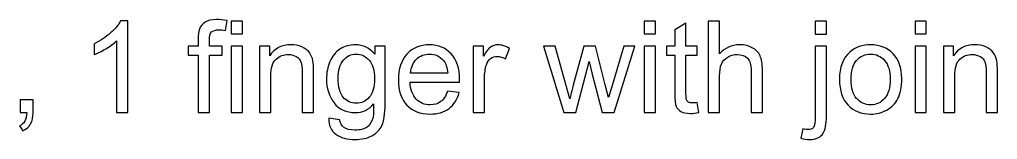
# Model space of a CAD drawing. Header units: millimetres. Extents: x -819 to 558, y -342 to 336.
# Drawn here: x -635.6 to -538.7, y 217.9 to 229.8 of the extents above; entities that cross this region are included whole.
import ezdxf

# ---------------------------------------------------------------- set-up
doc = ezdxf.new("R2010")
doc.units = ezdxf.units.MM
doc.header["$MEASUREMENT"] = 0
doc.layers.add('#Layer 1', color=7, linetype='Continuous')

msp = doc.modelspace()

# ---------------------------------------------------------------- linework, layer by layer
at = {"layer": '#Layer 1', "color": 250}
for points, knots in [([(-624.9094, 220.558), (-624.9094, 220.558), (-626.0249, 220.558), (-626.0249, 220.558), (-626.0249, 220.558), (-626.0249, 220.558), (-626.0249, 227.67), (-626.0249, 227.67), (-626.0249, 227.67), (-626.2937, 227.4139), (-626.6451, 227.1578), (-627.0811, 226.9017), (-627.0811, 226.9017), (-627.5193, 226.6455), (-627.9109, 226.4529), (-628.258, 226.3259), (-628.258, 226.3259), (-628.258, 226.3259), (-628.258, 227.4033), (-628.258, 227.4033), (-628.258, 227.4033), (-627.6336, 227.6975), (-627.0875, 228.0531), (-626.6197, 228.4701), (-626.6197, 228.4701), (-626.154, 228.8892), (-625.8217, 229.2935), (-625.627, 229.6872), (-625.627, 229.6872), (-625.627, 229.6872), (-624.9094, 229.6872), (-624.9094, 229.6872), (-624.9094, 229.6872), (-624.9094, 229.6872), (-624.9094, 220.558), (-624.9094, 220.558)], [0, 0, 0, 0, 0.1111111, 0.1111111, 0.1111111, 0.1111111, 0.2222222, 0.2222222, 0.2222222, 0.2222222, 0.3333333, 0.3333333, 0.3333333, 0.3333333, 0.4444444, 0.4444444, 0.4444444, 0.4444444, 0.5555556, 0.5555556, 0.5555556, 0.5555556, 0.6666667, 0.6666667, 0.6666667, 0.6666667, 0.7777778, 0.7777778, 0.7777778, 0.7777778, 0.8888889, 0.8888889, 0.8888889, 0.8888889, 1, 1, 1, 1]), ([(-617.9456, 220.558), (-617.9456, 220.558), (-617.9456, 226.2751), (-617.9456, 226.2751), (-617.9456, 226.2751), (-617.9456, 226.2751), (-618.9299, 226.2751), (-618.9299, 226.2751), (-618.9299, 226.2751), (-618.9299, 226.2751), (-618.9299, 227.143), (-618.9299, 227.143), (-618.9299, 227.143), (-618.9299, 227.143), (-617.9456, 227.143), (-617.9456, 227.143), (-617.9456, 227.143), (-617.9456, 227.143), (-617.9456, 227.8436), (-617.9456, 227.8436), (-617.9456, 227.8436), (-617.9456, 228.286), (-617.9054, 228.6162), (-617.8271, 228.8299), (-617.8271, 228.8299), (-617.7191, 229.1199), (-617.5307, 229.3549), (-617.2598, 229.5348), (-617.2598, 229.5348), (-616.9889, 229.7147), (-616.61, 229.8036), (-616.121, 229.8036), (-616.121, 229.8036), (-615.8078, 229.8036), (-615.4606, 229.7676), (-615.0796, 229.6914), (-615.0796, 229.6914), (-615.0796, 229.6914), (-615.2469, 228.7178), (-615.2469, 228.7178), (-615.2469, 228.7178), (-615.4776, 228.7601), (-615.6977, 228.7813), (-615.9051, 228.7813), (-615.9051, 228.7813), (-616.2438, 228.7813), (-616.483, 228.7093), (-616.6227, 228.5632), (-616.6227, 228.5632), (-616.7645, 228.4193), (-616.8344, 228.1484), (-616.8344, 227.7504), (-616.8344, 227.7504), (-616.8344, 227.7504), (-616.8344, 227.143), (-616.8344, 227.143), (-616.8344, 227.143), (-616.8344, 227.143), (-615.5517, 227.143), (-615.5517, 227.143), (-615.5517, 227.143), (-615.5517, 227.143), (-615.5517, 226.2751), (-615.5517, 226.2751), (-615.5517, 226.2751), (-615.5517, 226.2751), (-616.8344, 226.2751), (-616.8344, 226.2751), (-616.8344, 226.2751), (-616.8344, 226.2751), (-616.8344, 220.558), (-616.8344, 220.558), (-616.8344, 220.558), (-616.8344, 220.558), (-617.9456, 220.558), (-617.9456, 220.558)], [0, 0, 0, 0, 0.0526316, 0.0526316, 0.0526316, 0.0526316, 0.1052632, 0.1052632, 0.1052632, 0.1052632, 0.1578947, 0.1578947, 0.1578947, 0.1578947, 0.2105263, 0.2105263, 0.2105263, 0.2105263, 0.2631579, 0.2631579, 0.2631579, 0.2631579, 0.3157895, 0.3157895, 0.3157895, 0.3157895, 0.3684211, 0.3684211, 0.3684211, 0.3684211, 0.4210526, 0.4210526, 0.4210526, 0.4210526, 0.4736842, 0.4736842, 0.4736842, 0.4736842, 0.5263158, 0.5263158, 0.5263158, 0.5263158, 0.5789474, 0.5789474, 0.5789474, 0.5789474, 0.6315789, 0.6315789, 0.6315789, 0.6315789, 0.6842105, 0.6842105, 0.6842105, 0.6842105, 0.7368421, 0.7368421, 0.7368421, 0.7368421, 0.7894737, 0.7894737, 0.7894737, 0.7894737, 0.8421053, 0.8421053, 0.8421053, 0.8421053, 0.8947368, 0.8947368, 0.8947368, 0.8947368, 0.9473684, 0.9473684, 0.9473684, 0.9473684, 1, 1, 1, 1]), ([(-614.6775, 228.3643), (-614.6775, 228.3643), (-614.6775, 229.6491), (-614.6775, 229.6491), (-614.6775, 229.6491), (-614.6775, 229.6491), (-613.5599, 229.6491), (-613.5599, 229.6491), (-613.5599, 229.6491), (-613.5599, 229.6491), (-613.5599, 228.3643), (-613.5599, 228.3643), (-613.5599, 228.3643), (-613.5599, 228.3643), (-614.6775, 228.3643), (-614.6775, 228.3643)], [0, 0, 0, 0, 0.25, 0.25, 0.25, 0.25, 0.5, 0.5, 0.5, 0.5, 0.75, 0.75, 0.75, 0.75, 1, 1, 1, 1]), ([(-573.737, 228.3643), (-573.737, 228.3643), (-573.737, 229.6491), (-573.737, 229.6491), (-573.737, 229.6491), (-573.737, 229.6491), (-572.6194, 229.6491), (-572.6194, 229.6491), (-572.6194, 229.6491), (-572.6194, 229.6491), (-572.6194, 228.3643), (-572.6194, 228.3643), (-572.6194, 228.3643), (-572.6194, 228.3643), (-573.737, 228.3643), (-573.737, 228.3643)], [0, 0, 0, 0, 0.25, 0.25, 0.25, 0.25, 0.5, 0.5, 0.5, 0.5, 0.75, 0.75, 0.75, 0.75, 1, 1, 1, 1]), ([(-568.4834, 221.5571), (-568.4834, 221.5571), (-568.3225, 220.5707), (-568.3225, 220.5707), (-568.3225, 220.5707), (-568.6358, 220.5051), (-568.9173, 220.4712), (-569.165, 220.4712), (-569.165, 220.4712), (-569.5714, 220.4712), (-569.8846, 220.5347), (-570.109, 220.6638), (-570.109, 220.6638), (-570.3313, 220.7908), (-570.4879, 220.9602), (-570.5789, 221.1697), (-570.5789, 221.1697), (-570.6699, 221.3772), (-570.7165, 221.8174), (-570.7165, 222.4863), (-570.7165, 222.4863), (-570.7165, 222.4863), (-570.7165, 226.2751), (-570.7165, 226.2751), (-570.7165, 226.2751), (-570.7165, 226.2751), (-571.5356, 226.2751), (-571.5356, 226.2751), (-571.5356, 226.2751), (-571.5356, 226.2751), (-571.5356, 227.143), (-571.5356, 227.143), (-571.5356, 227.143), (-571.5356, 227.143), (-570.7165, 227.143), (-570.7165, 227.143), (-570.7165, 227.143), (-570.7165, 227.143), (-570.7165, 228.7749), (-570.7165, 228.7749), (-570.7165, 228.7749), (-570.7165, 228.7749), (-569.6052, 229.4438), (-569.6052, 229.4438), (-569.6052, 229.4438), (-569.6052, 229.4438), (-569.6052, 227.143), (-569.6052, 227.143), (-569.6052, 227.143), (-569.6052, 227.143), (-568.4834, 227.143), (-568.4834, 227.143), (-568.4834, 227.143), (-568.4834, 227.143), (-568.4834, 226.2751), (-568.4834, 226.2751), (-568.4834, 226.2751), (-568.4834, 226.2751), (-569.6052, 226.2751), (-569.6052, 226.2751), (-569.6052, 226.2751), (-569.6052, 226.2751), (-569.6052, 222.4249), (-569.6052, 222.4249), (-569.6052, 222.4249), (-569.6052, 222.1053), (-569.5862, 221.9021), (-569.5481, 221.8111), (-569.5481, 221.8111), (-569.5079, 221.7201), (-569.4444, 221.6481), (-569.3555, 221.5931), (-569.3555, 221.5931), (-569.2666, 221.5401), (-569.1396, 221.5126), (-568.9745, 221.5126), (-568.9745, 221.5126), (-568.8496, 221.5126), (-568.6866, 221.5274), (-568.4834, 221.5571)], [0, 0, 0, 0, 0.05, 0.05, 0.05, 0.05, 0.1, 0.1, 0.1, 0.1, 0.15, 0.15, 0.15, 0.15, 0.2, 0.2, 0.2, 0.2, 0.25, 0.25, 0.25, 0.25, 0.3, 0.3, 0.3, 0.3, 0.35, 0.35, 0.35, 0.35, 0.4, 0.4, 0.4, 0.4, 0.45, 0.45, 0.45, 0.45, 0.5, 0.5, 0.5, 0.5, 0.55, 0.55, 0.55, 0.55, 0.6, 0.6, 0.6, 0.6, 0.65, 0.65, 0.65, 0.65, 0.7, 0.7, 0.7, 0.7, 0.75, 0.75, 0.75, 0.75, 0.8, 0.8, 0.8, 0.8, 0.85, 0.85, 0.85, 0.85, 0.9, 0.9, 0.9, 0.9, 0.95, 0.95, 0.95, 0.95, 1, 1, 1, 1]), ([(-567.3912, 220.558), (-567.3912, 220.558), (-567.3912, 229.6491), (-567.3912, 229.6491), (-567.3912, 229.6491), (-567.3912, 229.6491), (-566.2757, 229.6491), (-566.2757, 229.6491), (-566.2757, 229.6491), (-566.2757, 229.6491), (-566.2757, 226.3873), (-566.2757, 226.3873), (-566.2757, 226.3873), (-565.755, 226.9906), (-565.0967, 227.2932), (-564.303, 227.2932), (-564.303, 227.2932), (-563.8161, 227.2932), (-563.3928, 227.1959), (-563.033, 227.0033), (-563.033, 227.0033), (-562.6731, 226.8128), (-562.4149, 226.5461), (-562.2604, 226.2074), (-562.2604, 226.2074), (-562.1059, 225.8687), (-562.0276, 225.3755), (-562.0276, 224.7321), (-562.0276, 224.7321), (-562.0276, 224.7321), (-562.0276, 220.558), (-562.0276, 220.558), (-562.0276, 220.558), (-562.0276, 220.558), (-563.1452, 220.558), (-563.1452, 220.558), (-563.1452, 220.558), (-563.1452, 220.558), (-563.1452, 224.7321), (-563.1452, 224.7321), (-563.1452, 224.7321), (-563.1452, 225.2888), (-563.2658, 225.6952), (-563.5071, 225.9492), (-563.5071, 225.9492), (-563.7484, 226.2032), (-564.0913, 226.3323), (-564.5337, 226.3323), (-564.5337, 226.3323), (-564.8639, 226.3323), (-565.175, 226.2455), (-565.4671, 226.074), (-565.4671, 226.074), (-565.7592, 225.9026), (-565.9667, 225.6698), (-566.0894, 225.3755), (-566.0894, 225.3755), (-566.2143, 225.0834), (-566.2757, 224.677), (-566.2757, 224.1606), (-566.2757, 224.1606), (-566.2757, 224.1606), (-566.2757, 220.558), (-566.2757, 220.558), (-566.2757, 220.558), (-566.2757, 220.558), (-567.3912, 220.558), (-567.3912, 220.558)], [0, 0, 0, 0, 0.0588235, 0.0588235, 0.0588235, 0.0588235, 0.1176471, 0.1176471, 0.1176471, 0.1176471, 0.1764706, 0.1764706, 0.1764706, 0.1764706, 0.2352941, 0.2352941, 0.2352941, 0.2352941, 0.2941176, 0.2941176, 0.2941176, 0.2941176, 0.3529412, 0.3529412, 0.3529412, 0.3529412, 0.4117647, 0.4117647, 0.4117647, 0.4117647, 0.4705882, 0.4705882, 0.4705882, 0.4705882, 0.5294118, 0.5294118, 0.5294118, 0.5294118, 0.5882353, 0.5882353, 0.5882353, 0.5882353, 0.6470588, 0.6470588, 0.6470588, 0.6470588, 0.7058824, 0.7058824, 0.7058824, 0.7058824, 0.7647059, 0.7647059, 0.7647059, 0.7647059, 0.8235294, 0.8235294, 0.8235294, 0.8235294, 0.8823529, 0.8823529, 0.8823529, 0.8823529, 0.9411765, 0.9411765, 0.9411765, 0.9411765, 1, 1, 1, 1]), ([(-556.8057, 228.3537), (-556.8057, 228.3537), (-556.8057, 229.6491), (-556.8057, 229.6491), (-556.8057, 229.6491), (-556.8057, 229.6491), (-555.6903, 229.6491), (-555.6903, 229.6491), (-555.6903, 229.6491), (-555.6903, 229.6491), (-555.6903, 228.3537), (-555.6903, 228.3537), (-555.6903, 228.3537), (-555.6903, 228.3537), (-556.8057, 228.3537), (-556.8057, 228.3537)], [0, 0, 0, 0, 0.25, 0.25, 0.25, 0.25, 0.5, 0.5, 0.5, 0.5, 0.75, 0.75, 0.75, 0.75, 1, 1, 1, 1]), ([(-546.9104, 228.3643), (-546.9104, 228.3643), (-546.9104, 229.6491), (-546.9104, 229.6491), (-546.9104, 229.6491), (-546.9104, 229.6491), (-545.7928, 229.6491), (-545.7928, 229.6491), (-545.7928, 229.6491), (-545.7928, 229.6491), (-545.7928, 228.3643), (-545.7928, 228.3643), (-545.7928, 228.3643), (-545.7928, 228.3643), (-546.9104, 228.3643), (-546.9104, 228.3643)], [0, 0, 0, 0, 0.25, 0.25, 0.25, 0.25, 0.5, 0.5, 0.5, 0.5, 0.75, 0.75, 0.75, 0.75, 1, 1, 1, 1]), ([(-614.6775, 220.558), (-614.6775, 220.558), (-614.6775, 227.143), (-614.6775, 227.143), (-614.6775, 227.143), (-614.6775, 227.143), (-613.5599, 227.143), (-613.5599, 227.143), (-613.5599, 227.143), (-613.5599, 227.143), (-613.5599, 220.558), (-613.5599, 220.558), (-613.5599, 220.558), (-613.5599, 220.558), (-614.6775, 220.558), (-614.6775, 220.558)], [0, 0, 0, 0, 0.25, 0.25, 0.25, 0.25, 0.5, 0.5, 0.5, 0.5, 0.75, 0.75, 0.75, 0.75, 1, 1, 1, 1]), ([(-611.8602, 220.558), (-611.8602, 220.558), (-611.8602, 227.143), (-611.8602, 227.143), (-611.8602, 227.143), (-611.8602, 227.143), (-610.8569, 227.143), (-610.8569, 227.143), (-610.8569, 227.143), (-610.8569, 227.143), (-610.8569, 226.2074), (-610.8569, 226.2074), (-610.8569, 226.2074), (-610.3722, 226.9313), (-609.6737, 227.2932), (-608.7614, 227.2932), (-608.7614, 227.2932), (-608.3635, 227.2932), (-607.9994, 227.2213), (-607.6671, 227.0795), (-607.6671, 227.0795), (-607.3326, 226.9355), (-607.085, 226.7493), (-606.9199, 226.5164), (-606.9199, 226.5164), (-606.7527, 226.2857), (-606.6384, 226.0105), (-606.5706, 225.693), (-606.5706, 225.693), (-606.5304, 225.4856), (-606.5093, 225.1237), (-606.5093, 224.6072), (-606.5093, 224.6072), (-606.5093, 224.6072), (-606.5093, 220.558), (-606.5093, 220.558), (-606.5093, 220.558), (-606.5093, 220.558), (-607.6269, 220.558), (-607.6269, 220.558), (-607.6269, 220.558), (-607.6269, 220.558), (-607.6269, 224.5649), (-607.6269, 224.5649), (-607.6269, 224.5649), (-607.6269, 225.0178), (-607.6692, 225.3586), (-607.756, 225.5851), (-607.756, 225.5851), (-607.8428, 225.8095), (-607.9973, 225.9894), (-608.2174, 226.1227), (-608.2174, 226.1227), (-608.4397, 226.2582), (-608.6979, 226.3259), (-608.9963, 226.3259), (-608.9963, 226.3259), (-609.4726, 226.3259), (-609.8811, 226.1735), (-610.2282, 225.873), (-610.2282, 225.873), (-610.5733, 225.5703), (-610.7447, 224.9988), (-610.7447, 224.1542), (-610.7447, 224.1542), (-610.7447, 224.1542), (-610.7447, 220.558), (-610.7447, 220.558), (-610.7447, 220.558), (-610.7447, 220.558), (-611.8602, 220.558), (-611.8602, 220.558)], [0, 0, 0, 0, 0.0555556, 0.0555556, 0.0555556, 0.0555556, 0.1111111, 0.1111111, 0.1111111, 0.1111111, 0.1666667, 0.1666667, 0.1666667, 0.1666667, 0.2222222, 0.2222222, 0.2222222, 0.2222222, 0.2777778, 0.2777778, 0.2777778, 0.2777778, 0.3333333, 0.3333333, 0.3333333, 0.3333333, 0.3888889, 0.3888889, 0.3888889, 0.3888889, 0.4444444, 0.4444444, 0.4444444, 0.4444444, 0.5, 0.5, 0.5, 0.5, 0.5555556, 0.5555556, 0.5555556, 0.5555556, 0.6111111, 0.6111111, 0.6111111, 0.6111111, 0.6666667, 0.6666667, 0.6666667, 0.6666667, 0.7222222, 0.7222222, 0.7222222, 0.7222222, 0.7777778, 0.7777778, 0.7777778, 0.7777778, 0.8333333, 0.8333333, 0.8333333, 0.8333333, 0.8888889, 0.8888889, 0.8888889, 0.8888889, 0.9444444, 0.9444444, 0.9444444, 0.9444444, 1, 1, 1, 1]), ([(-605.0022, 220.0119), (-605.0022, 220.0119), (-603.9164, 219.851), (-603.9164, 219.851), (-603.9164, 219.851), (-603.8719, 219.5166), (-603.7449, 219.2732), (-603.5396, 219.1187), (-603.5396, 219.1187), (-603.2623, 218.9133), (-602.8834, 218.8096), (-602.4051, 218.8096), (-602.4051, 218.8096), (-601.8865, 218.8096), (-601.4885, 218.9133), (-601.207, 219.1187), (-601.207, 219.1187), (-600.9255, 219.3261), (-600.7371, 219.6161), (-600.6376, 219.9865), (-600.6376, 219.9865), (-600.5784, 220.2151), (-600.553, 220.6914), (-600.5572, 221.4195), (-600.5572, 221.4195), (-601.044, 220.8459), (-601.6515, 220.558), (-602.3797, 220.558), (-602.3797, 220.558), (-603.2856, 220.558), (-603.9862, 220.884), (-604.4815, 221.538), (-604.4815, 221.538), (-604.9768, 222.19), (-605.2266, 222.9752), (-605.2266, 223.8875), (-605.2266, 223.8875), (-605.2266, 224.5162), (-605.1123, 225.0961), (-604.8858, 225.6274), (-604.8858, 225.6274), (-604.6572, 226.1587), (-604.327, 226.5693), (-603.8952, 226.8593), (-603.8952, 226.8593), (-603.4634, 227.1472), (-602.9554, 227.2932), (-602.3733, 227.2932), (-602.3733, 227.2932), (-601.5965, 227.2932), (-600.9551, 226.9779), (-600.4514, 226.3492), (-600.4514, 226.3492), (-600.4514, 226.3492), (-600.4514, 227.143), (-600.4514, 227.143), (-600.4514, 227.143), (-600.4514, 227.143), (-599.4206, 227.143), (-599.4206, 227.143), (-599.4206, 227.143), (-599.4206, 227.143), (-599.4206, 221.4512), (-599.4206, 221.4512), (-599.4206, 221.4512), (-599.4206, 220.4268), (-599.5264, 219.6986), (-599.7338, 219.2711), (-599.7338, 219.2711), (-599.9434, 218.8435), (-600.2736, 218.5048), (-600.7265, 218.2572), (-600.7265, 218.2572), (-601.1795, 218.0095), (-601.7362, 217.8846), (-602.3987, 217.8846), (-602.3987, 217.8846), (-603.184, 217.8846), (-603.819, 218.0624), (-604.3016, 218.4159), (-604.3016, 218.4159), (-604.7863, 218.7694), (-605.0191, 219.3007), (-605.0022, 220.0119)], [0, 0, 0, 0, 0.047619, 0.047619, 0.047619, 0.047619, 0.0952381, 0.0952381, 0.0952381, 0.0952381, 0.1428571, 0.1428571, 0.1428571, 0.1428571, 0.1904762, 0.1904762, 0.1904762, 0.1904762, 0.2380952, 0.2380952, 0.2380952, 0.2380952, 0.2857143, 0.2857143, 0.2857143, 0.2857143, 0.3333333, 0.3333333, 0.3333333, 0.3333333, 0.3809524, 0.3809524, 0.3809524, 0.3809524, 0.4285714, 0.4285714, 0.4285714, 0.4285714, 0.4761905, 0.4761905, 0.4761905, 0.4761905, 0.5238095, 0.5238095, 0.5238095, 0.5238095, 0.5714286, 0.5714286, 0.5714286, 0.5714286, 0.6190476, 0.6190476, 0.6190476, 0.6190476, 0.6666667, 0.6666667, 0.6666667, 0.6666667, 0.7142857, 0.7142857, 0.7142857, 0.7142857, 0.7619048, 0.7619048, 0.7619048, 0.7619048, 0.8095238, 0.8095238, 0.8095238, 0.8095238, 0.8571429, 0.8571429, 0.8571429, 0.8571429, 0.9047619, 0.9047619, 0.9047619, 0.9047619, 0.952381, 0.952381, 0.952381, 0.952381, 1, 1, 1, 1]), ([(-593.2272, 222.6789), (-593.2272, 222.6789), (-592.0736, 222.5371), (-592.0736, 222.5371), (-592.0736, 222.5371), (-592.2557, 221.8619), (-592.5922, 221.3391), (-593.0833, 220.9665), (-593.0833, 220.9665), (-593.5765, 220.5961), (-594.2051, 220.4098), (-594.9692, 220.4098), (-594.9692, 220.4098), (-595.9323, 220.4098), (-596.6964, 220.7062), (-597.2595, 221.2988), (-597.2595, 221.2988), (-597.8246, 221.8915), (-598.1061, 222.7234), (-598.1061, 223.7944), (-598.1061, 223.7944), (-598.1061, 224.9035), (-597.8204, 225.7629), (-597.251, 226.3746), (-597.251, 226.3746), (-596.6795, 226.9863), (-595.9408, 227.2932), (-595.0306, 227.2932), (-595.0306, 227.2932), (-594.1501, 227.2932), (-593.4304, 226.9927), (-592.8737, 226.3937), (-592.8737, 226.3937), (-592.3149, 225.7946), (-592.0355, 224.9501), (-592.0355, 223.8642), (-592.0355, 223.8642), (-592.0355, 223.7965), (-592.0376, 223.697), (-592.0419, 223.5658), (-592.0419, 223.5658), (-592.0419, 223.5658), (-596.9525, 223.5658), (-596.9525, 223.5658), (-596.9525, 223.5658), (-596.9123, 222.8419), (-596.707, 222.2873), (-596.3387, 221.9042), (-596.3387, 221.9042), (-595.9704, 221.519), (-595.5132, 221.3264), (-594.9629, 221.3264), (-594.9629, 221.3264), (-594.5544, 221.3264), (-594.2051, 221.4343), (-593.9151, 221.6502), (-593.9151, 221.6502), (-593.6251, 221.864), (-593.3965, 222.2069), (-593.2272, 222.6789)], [0, 0, 0, 0, 0.0666667, 0.0666667, 0.0666667, 0.0666667, 0.1333333, 0.1333333, 0.1333333, 0.1333333, 0.2, 0.2, 0.2, 0.2, 0.2666667, 0.2666667, 0.2666667, 0.2666667, 0.3333333, 0.3333333, 0.3333333, 0.3333333, 0.4, 0.4, 0.4, 0.4, 0.4666667, 0.4666667, 0.4666667, 0.4666667, 0.5333333, 0.5333333, 0.5333333, 0.5333333, 0.6, 0.6, 0.6, 0.6, 0.6666667, 0.6666667, 0.6666667, 0.6666667, 0.7333333, 0.7333333, 0.7333333, 0.7333333, 0.8, 0.8, 0.8, 0.8, 0.8666667, 0.8666667, 0.8666667, 0.8666667, 0.9333333, 0.9333333, 0.9333333, 0.9333333, 1, 1, 1, 1]), ([(-590.683, 220.558), (-590.683, 220.558), (-590.683, 227.143), (-590.683, 227.143), (-590.683, 227.143), (-590.683, 227.143), (-589.6797, 227.143), (-589.6797, 227.143), (-589.6797, 227.143), (-589.6797, 227.143), (-589.6797, 226.146), (-589.6797, 226.146), (-589.6797, 226.146), (-589.4236, 226.6117), (-589.1865, 226.9207), (-588.9685, 227.0689), (-588.9685, 227.0689), (-588.7526, 227.217), (-588.5134, 227.2932), (-588.2531, 227.2932), (-588.2531, 227.2932), (-587.8763, 227.2932), (-587.4953, 227.1726), (-587.1058, 226.9334), (-587.1058, 226.9334), (-587.1058, 226.9334), (-587.4911, 225.8962), (-587.4911, 225.8962), (-587.4911, 225.8962), (-587.762, 226.0592), (-588.035, 226.1397), (-588.3081, 226.1397), (-588.3081, 226.1397), (-588.5536, 226.1397), (-588.7716, 226.0656), (-588.9664, 225.9195), (-588.9664, 225.9195), (-589.1611, 225.7714), (-589.2987, 225.5682), (-589.3812, 225.3078), (-589.3812, 225.3078), (-589.5061, 224.912), (-589.5675, 224.4781), (-589.5675, 224.0061), (-589.5675, 224.0061), (-589.5675, 224.0061), (-589.5675, 220.558), (-589.5675, 220.558), (-589.5675, 220.558), (-589.5675, 220.558), (-590.683, 220.558), (-590.683, 220.558)], [0, 0, 0, 0, 0.0769231, 0.0769231, 0.0769231, 0.0769231, 0.1538462, 0.1538462, 0.1538462, 0.1538462, 0.2307692, 0.2307692, 0.2307692, 0.2307692, 0.3076923, 0.3076923, 0.3076923, 0.3076923, 0.3846154, 0.3846154, 0.3846154, 0.3846154, 0.4615385, 0.4615385, 0.4615385, 0.4615385, 0.5384615, 0.5384615, 0.5384615, 0.5384615, 0.6153846, 0.6153846, 0.6153846, 0.6153846, 0.6923077, 0.6923077, 0.6923077, 0.6923077, 0.7692308, 0.7692308, 0.7692308, 0.7692308, 0.8461538, 0.8461538, 0.8461538, 0.8461538, 0.9230769, 0.9230769, 0.9230769, 0.9230769, 1, 1, 1, 1]), ([(-581.6977, 220.558), (-581.6977, 220.558), (-583.7128, 227.143), (-583.7128, 227.143), (-583.7128, 227.143), (-583.7128, 227.143), (-582.5592, 227.143), (-582.5592, 227.143), (-582.5592, 227.143), (-582.5592, 227.143), (-581.5115, 223.3414), (-581.5115, 223.3414), (-581.5115, 223.3414), (-581.5115, 223.3414), (-581.122, 221.9275), (-581.122, 221.9275), (-581.122, 221.9275), (-581.1051, 221.9995), (-580.9908, 222.4524), (-580.7812, 223.2864), (-580.7812, 223.2864), (-580.7812, 223.2864), (-579.7335, 227.143), (-579.7335, 227.143), (-579.7335, 227.143), (-579.7335, 227.143), (-578.5862, 227.143), (-578.5862, 227.143), (-578.5862, 227.143), (-578.5862, 227.143), (-577.5999, 223.3245), (-577.5999, 223.3245), (-577.5999, 223.3245), (-577.5999, 223.3245), (-577.2697, 222.0651), (-577.2697, 222.0651), (-577.2697, 222.0651), (-577.2697, 222.0651), (-576.8929, 223.3372), (-576.8929, 223.3372), (-576.8929, 223.3372), (-576.8929, 223.3372), (-575.7647, 227.143), (-575.7647, 227.143), (-575.7647, 227.143), (-575.7647, 227.143), (-574.6789, 227.143), (-574.6789, 227.143), (-574.6789, 227.143), (-574.6789, 227.143), (-576.7384, 220.558), (-576.7384, 220.558), (-576.7384, 220.558), (-576.7384, 220.558), (-577.8962, 220.558), (-577.8962, 220.558), (-577.8962, 220.558), (-577.8962, 220.558), (-578.9439, 224.5014), (-578.9439, 224.5014), (-578.9439, 224.5014), (-578.9439, 224.5014), (-579.2001, 225.6253), (-579.2001, 225.6253), (-579.2001, 225.6253), (-579.2001, 225.6253), (-580.5314, 220.558), (-580.5314, 220.558), (-580.5314, 220.558), (-580.5314, 220.558), (-581.6977, 220.558), (-581.6977, 220.558)], [0, 0, 0, 0, 0.0555556, 0.0555556, 0.0555556, 0.0555556, 0.1111111, 0.1111111, 0.1111111, 0.1111111, 0.1666667, 0.1666667, 0.1666667, 0.1666667, 0.2222222, 0.2222222, 0.2222222, 0.2222222, 0.2777778, 0.2777778, 0.2777778, 0.2777778, 0.3333333, 0.3333333, 0.3333333, 0.3333333, 0.3888889, 0.3888889, 0.3888889, 0.3888889, 0.4444444, 0.4444444, 0.4444444, 0.4444444, 0.5, 0.5, 0.5, 0.5, 0.5555556, 0.5555556, 0.5555556, 0.5555556, 0.6111111, 0.6111111, 0.6111111, 0.6111111, 0.6666667, 0.6666667, 0.6666667, 0.6666667, 0.7222222, 0.7222222, 0.7222222, 0.7222222, 0.7777778, 0.7777778, 0.7777778, 0.7777778, 0.8333333, 0.8333333, 0.8333333, 0.8333333, 0.8888889, 0.8888889, 0.8888889, 0.8888889, 0.9444444, 0.9444444, 0.9444444, 0.9444444, 1, 1, 1, 1]), ([(-573.737, 220.558), (-573.737, 220.558), (-573.737, 227.143), (-573.737, 227.143), (-573.737, 227.143), (-573.737, 227.143), (-572.6194, 227.143), (-572.6194, 227.143), (-572.6194, 227.143), (-572.6194, 227.143), (-572.6194, 220.558), (-572.6194, 220.558), (-572.6194, 220.558), (-572.6194, 220.558), (-573.737, 220.558), (-573.737, 220.558)], [0, 0, 0, 0, 0.25, 0.25, 0.25, 0.25, 0.5, 0.5, 0.5, 0.5, 0.75, 0.75, 0.75, 0.75, 1, 1, 1, 1]), ([(-558.2197, 218.0032), (-558.2197, 218.0032), (-558.0101, 218.9514), (-558.0101, 218.9514), (-558.0101, 218.9514), (-557.7858, 218.8943), (-557.6101, 218.8647), (-557.4831, 218.8647), (-557.4831, 218.8647), (-557.2545, 218.8647), (-557.0851, 218.9409), (-556.9751, 219.0911), (-556.9751, 219.0911), (-556.8629, 219.2414), (-556.8057, 219.6203), (-556.8057, 220.2236), (-556.8057, 220.2236), (-556.8057, 220.2236), (-556.8057, 227.143), (-556.8057, 227.143), (-556.8057, 227.143), (-556.8057, 227.143), (-555.6903, 227.143), (-555.6903, 227.143), (-555.6903, 227.143), (-555.6903, 227.143), (-555.6903, 220.1982), (-555.6903, 220.1982), (-555.6903, 220.1982), (-555.6903, 219.3875), (-555.7961, 218.8244), (-556.0056, 218.5048), (-556.0056, 218.5048), (-556.2745, 218.0921), (-556.7211, 217.8846), (-557.3455, 217.8846), (-557.3455, 217.8846), (-557.6482, 217.8846), (-557.9403, 217.9249), (-558.2197, 218.0032)], [0, 0, 0, 0, 0.1, 0.1, 0.1, 0.1, 0.2, 0.2, 0.2, 0.2, 0.3, 0.3, 0.3, 0.3, 0.4, 0.4, 0.4, 0.4, 0.5, 0.5, 0.5, 0.5, 0.6, 0.6, 0.6, 0.6, 0.7, 0.7, 0.7, 0.7, 0.8, 0.8, 0.8, 0.8, 0.9, 0.9, 0.9, 0.9, 1, 1, 1, 1]), ([(-554.3949, 223.8515), (-554.3949, 225.0707), (-554.0562, 225.9746), (-553.3768, 226.5609), (-553.3768, 226.5609), (-552.8116, 227.0477), (-552.1216, 227.2932), (-551.3067, 227.2932), (-551.3067, 227.2932), (-550.4007, 227.2932), (-549.6599, 226.9969), (-549.0863, 226.4021), (-549.0863, 226.4021), (-548.5105, 225.8095), (-548.2248, 224.9903), (-548.2248, 223.9447), (-548.2248, 223.9447), (-548.2248, 223.0959), (-548.3518, 222.4291), (-548.6058, 221.9444), (-548.6058, 221.9444), (-548.8598, 221.4576), (-549.2302, 221.0808), (-549.7149, 220.812), (-549.7149, 220.812), (-550.2018, 220.5432), (-550.7309, 220.4098), (-551.3067, 220.4098), (-551.3067, 220.4098), (-552.2274, 220.4098), (-552.9725, 220.7041), (-553.5419, 221.2967), (-553.5419, 221.2967), (-554.1112, 221.8873), (-554.3949, 222.7382), (-554.3949, 223.8515)], [0, 0, 0, 0, 0.1111111, 0.1111111, 0.1111111, 0.1111111, 0.2222222, 0.2222222, 0.2222222, 0.2222222, 0.3333333, 0.3333333, 0.3333333, 0.3333333, 0.4444444, 0.4444444, 0.4444444, 0.4444444, 0.5555556, 0.5555556, 0.5555556, 0.5555556, 0.6666667, 0.6666667, 0.6666667, 0.6666667, 0.7777778, 0.7777778, 0.7777778, 0.7777778, 0.8888889, 0.8888889, 0.8888889, 0.8888889, 1, 1, 1, 1]), ([(-546.9104, 220.558), (-546.9104, 220.558), (-546.9104, 227.143), (-546.9104, 227.143), (-546.9104, 227.143), (-546.9104, 227.143), (-545.7928, 227.143), (-545.7928, 227.143), (-545.7928, 227.143), (-545.7928, 227.143), (-545.7928, 220.558), (-545.7928, 220.558), (-545.7928, 220.558), (-545.7928, 220.558), (-546.9104, 220.558), (-546.9104, 220.558)], [0, 0, 0, 0, 0.25, 0.25, 0.25, 0.25, 0.5, 0.5, 0.5, 0.5, 0.75, 0.75, 0.75, 0.75, 1, 1, 1, 1]), ([(-544.0931, 220.558), (-544.0931, 220.558), (-544.0931, 227.143), (-544.0931, 227.143), (-544.0931, 227.143), (-544.0931, 227.143), (-543.0898, 227.143), (-543.0898, 227.143), (-543.0898, 227.143), (-543.0898, 227.143), (-543.0898, 226.2074), (-543.0898, 226.2074), (-543.0898, 226.2074), (-542.6051, 226.9313), (-541.9066, 227.2932), (-540.9943, 227.2932), (-540.9943, 227.2932), (-540.5964, 227.2932), (-540.2323, 227.2213), (-539.9, 227.0795), (-539.9, 227.0795), (-539.5655, 226.9355), (-539.3179, 226.7493), (-539.1528, 226.5164), (-539.1528, 226.5164), (-538.9856, 226.2857), (-538.8713, 226.0105), (-538.8035, 225.693), (-538.8035, 225.693), (-538.7633, 225.4856), (-538.7422, 225.1237), (-538.7422, 224.6072), (-538.7422, 224.6072), (-538.7422, 224.6072), (-538.7422, 220.558), (-538.7422, 220.558), (-538.7422, 220.558), (-538.7422, 220.558), (-539.8598, 220.558), (-539.8598, 220.558), (-539.8598, 220.558), (-539.8598, 220.558), (-539.8598, 224.5649), (-539.8598, 224.5649), (-539.8598, 224.5649), (-539.8598, 225.0178), (-539.9021, 225.3586), (-539.9889, 225.5851), (-539.9889, 225.5851), (-540.0757, 225.8095), (-540.2302, 225.9894), (-540.4503, 226.1227), (-540.4503, 226.1227), (-540.6726, 226.2582), (-540.9308, 226.3259), (-541.2292, 226.3259), (-541.2292, 226.3259), (-541.7055, 226.3259), (-542.114, 226.1735), (-542.4611, 225.873), (-542.4611, 225.873), (-542.8062, 225.5703), (-542.9776, 224.9988), (-542.9776, 224.1542), (-542.9776, 224.1542), (-542.9776, 224.1542), (-542.9776, 220.558), (-542.9776, 220.558), (-542.9776, 220.558), (-542.9776, 220.558), (-544.0931, 220.558), (-544.0931, 220.558)], [0, 0, 0, 0, 0.0555556, 0.0555556, 0.0555556, 0.0555556, 0.1111111, 0.1111111, 0.1111111, 0.1111111, 0.1666667, 0.1666667, 0.1666667, 0.1666667, 0.2222222, 0.2222222, 0.2222222, 0.2222222, 0.2777778, 0.2777778, 0.2777778, 0.2777778, 0.3333333, 0.3333333, 0.3333333, 0.3333333, 0.3888889, 0.3888889, 0.3888889, 0.3888889, 0.4444444, 0.4444444, 0.4444444, 0.4444444, 0.5, 0.5, 0.5, 0.5, 0.5555556, 0.5555556, 0.5555556, 0.5555556, 0.6111111, 0.6111111, 0.6111111, 0.6111111, 0.6666667, 0.6666667, 0.6666667, 0.6666667, 0.7222222, 0.7222222, 0.7222222, 0.7222222, 0.7777778, 0.7777778, 0.7777778, 0.7777778, 0.8333333, 0.8333333, 0.8333333, 0.8333333, 0.8888889, 0.8888889, 0.8888889, 0.8888889, 0.9444444, 0.9444444, 0.9444444, 0.9444444, 1, 1, 1, 1]), ([(-604.0793, 223.968), (-604.0793, 223.1044), (-603.9079, 222.4736), (-603.5629, 222.0778), (-603.5629, 222.0778), (-603.22, 221.6798), (-602.7903, 221.483), (-602.2738, 221.483), (-602.2738, 221.483), (-601.7616, 221.483), (-601.3319, 221.6798), (-600.9848, 222.0735), (-600.9848, 222.0735), (-600.6376, 222.4694), (-600.4641, 223.0874), (-600.4641, 223.932), (-600.4641, 223.932), (-600.4641, 224.7384), (-600.6419, 225.3459), (-600.9996, 225.7544), (-600.9996, 225.7544), (-601.3573, 226.1629), (-601.7891, 226.3683), (-602.2929, 226.3683), (-602.2929, 226.3683), (-602.7882, 226.3683), (-603.2094, 226.1672), (-603.5586, 225.7629), (-603.5586, 225.7629), (-603.9058, 225.3607), (-604.0793, 224.7617), (-604.0793, 223.968)], [0, 0, 0, 0, 0.125, 0.125, 0.125, 0.125, 0.25, 0.25, 0.25, 0.25, 0.375, 0.375, 0.375, 0.375, 0.5, 0.5, 0.5, 0.5, 0.625, 0.625, 0.625, 0.625, 0.75, 0.75, 0.75, 0.75, 0.875, 0.875, 0.875, 0.875, 1, 1, 1, 1]), ([(-596.8912, 224.4844), (-596.8912, 224.4844), (-593.2145, 224.4844), (-593.2145, 224.4844), (-593.2145, 224.4844), (-593.2632, 225.0369), (-593.405, 225.4539), (-593.6357, 225.729), (-593.6357, 225.729), (-593.9913, 226.1587), (-594.4528, 226.3746), (-595.0179, 226.3746), (-595.0179, 226.3746), (-595.5301, 226.3746), (-595.9619, 226.2032), (-596.3112, 225.8603), (-596.3112, 225.8603), (-596.6604, 225.5174), (-596.8531, 225.058), (-596.8912, 224.4844)], [0, 0, 0, 0, 0.2, 0.2, 0.2, 0.2, 0.4, 0.4, 0.4, 0.4, 0.6, 0.6, 0.6, 0.6, 0.8, 0.8, 0.8, 0.8, 1, 1, 1, 1]), ([(-553.2476, 223.8515), (-553.2476, 223.007), (-553.0635, 222.3762), (-552.6952, 221.9571), (-552.6952, 221.9571), (-552.3269, 221.5359), (-551.8633, 221.3264), (-551.3067, 221.3264), (-551.3067, 221.3264), (-550.7521, 221.3264), (-550.2907, 221.538), (-549.9224, 221.9592), (-549.9224, 221.9592), (-549.5562, 222.3805), (-549.372, 223.0239), (-549.372, 223.8875), (-549.372, 223.8875), (-549.372, 224.7024), (-549.5562, 225.3205), (-549.9266, 225.7396), (-549.9266, 225.7396), (-550.297, 226.1587), (-550.7563, 226.3683), (-551.3067, 226.3683), (-551.3067, 226.3683), (-551.8633, 226.3683), (-552.3269, 226.1587), (-552.6952, 225.7417), (-552.6952, 225.7417), (-553.0635, 225.3247), (-553.2476, 224.694), (-553.2476, 223.8515)], [0, 0, 0, 0, 0.125, 0.125, 0.125, 0.125, 0.25, 0.25, 0.25, 0.25, 0.375, 0.375, 0.375, 0.375, 0.5, 0.5, 0.5, 0.5, 0.625, 0.625, 0.625, 0.625, 0.75, 0.75, 0.75, 0.75, 0.875, 0.875, 0.875, 0.875, 1, 1, 1, 1]), ([(-635.569, 220.558), (-635.569, 220.558), (-635.569, 221.8301), (-635.569, 221.8301), (-635.569, 221.8301), (-635.569, 221.8301), (-634.2969, 221.8301), (-634.2969, 221.8301), (-634.2969, 221.8301), (-634.2969, 221.8301), (-634.2969, 220.558), (-634.2969, 220.558), (-634.2969, 220.558), (-634.2969, 220.0902), (-634.3794, 219.7134), (-634.5445, 219.4256), (-634.5445, 219.4256), (-634.7118, 219.1398), (-634.9742, 218.9176), (-635.3319, 218.7588), (-635.3319, 218.7588), (-635.3319, 218.7588), (-635.6431, 219.2372), (-635.6431, 219.2372), (-635.6431, 219.2372), (-635.4081, 219.3409), (-635.2346, 219.4933), (-635.1224, 219.6923), (-635.1224, 219.6923), (-635.0102, 219.8934), (-634.9488, 220.1812), (-634.9361, 220.558), (-634.9361, 220.558), (-634.9361, 220.558), (-635.569, 220.558), (-635.569, 220.558)], [0, 0, 0, 0, 0.1111111, 0.1111111, 0.1111111, 0.1111111, 0.2222222, 0.2222222, 0.2222222, 0.2222222, 0.3333333, 0.3333333, 0.3333333, 0.3333333, 0.4444444, 0.4444444, 0.4444444, 0.4444444, 0.5555556, 0.5555556, 0.5555556, 0.5555556, 0.6666667, 0.6666667, 0.6666667, 0.6666667, 0.7777778, 0.7777778, 0.7777778, 0.7777778, 0.8888889, 0.8888889, 0.8888889, 0.8888889, 1, 1, 1, 1])]:
    msp.add_open_spline(points, degree=3, knots=knots, dxfattribs=at)

doc.saveas('drawing.dxf')
